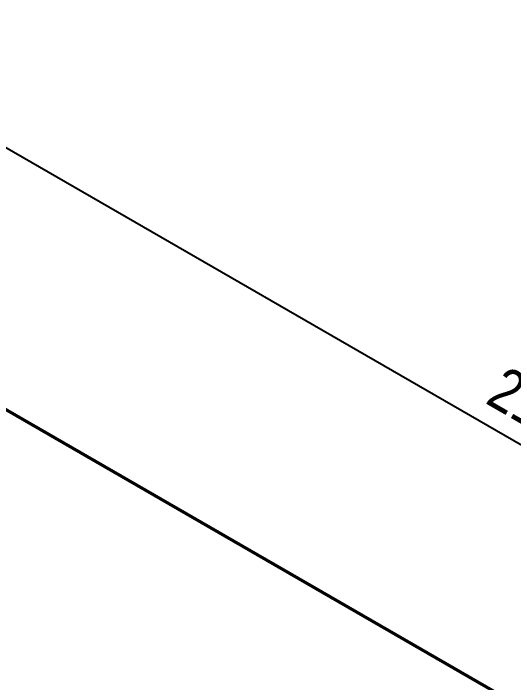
# Model space of a CAD drawing. Header units: millimetres. Extents: x 0 to 594, y 0 to 420.
# Drawn here: x 261.82 to 290.42, y 357.88 to 396.15 of the extents above; entities that cross this region are included whole.
import ezdxf

# ---------------------------------------------------------------- set-up
doc = ezdxf.new("R2010")
doc.units = ezdxf.units.MM
doc.header["$LTSCALE"] = 0.25
doc.layers.add('치수', color=1, linetype='Continuous')
doc.layers.add('파이프 작은 보어', color=30, linetype='Continuous', lineweight=50)
doc.styles.add('AdskIsoMetric', font='arial.ttf', dxfattribs={"width": 0.8, "height": 2.5})
doc.styles.add('AdskIsoMetric-30', font='arial.ttf', dxfattribs={"width": 0.8, "height": 2.5})
doc.dimstyles.new('AdskIsoMetric', dxfattribs={"dimtxt": 2.5, "dimasz": 2.5, "dimexe": 1, "dimexo": 2, "dimgap": 0.8, "dimtad": 1, "dimdec": 0, "dimrnd": 1, "dimzin": 0, "dimdsep": 46, "dimtxsty": 'AdskIsoMetric', "dimcen": 0, "dimclrt": 7, "dimadec": 0, "dimazin": 0, "dimtfac": 1, "dimtdec": 0, "dimtmove": 1, "dimatfit": 3, "dimfxl": 0, "dimfrac": 2, "dimtolj": 1, "dimtzin": 0, "dimarcsym": 0})

# ---------------------------------------------------------------- blocks, each defined once
blk = doc.blocks.new('*D24')
at = {"layer": 'Defpoints', "color": 0}
for p in [(250.1137575086776, 380.0001245054708), (333.9715476140345, 346.5848068140912), (333.9715476139971, 331.5848068140912)]:
    blk.add_point(p, dxfattribs=at)
at = {"layer": '치수', "color": 0, "lineweight": -2}
for p, q in [((250.1137575086833, 382.3095255822311), (250.1137575087178, 396.1548250438508)), ((252.2788210181712, 393.7501245054625), (331.8064841045781, 347.8348068140994)), ((333.9715476140029, 333.8942078908514), (333.9715476140373, 347.7395073524713))]:
    blk.add_line(p, q, dxfattribs=at)
at = {"layer": '치수', "color": 0}
for points in [[(252.4871543515059, 394.1109684237052), (252.0704876848365, 393.3892805872197), (250.1137575087149, 395.0001245054707)], [(332.0148174379128, 348.1956507323422), (331.5981507712434, 347.4739628958567), (333.9715476140345, 346.5848068140912)]]:
    blk.add_solid(points, dxfattribs=at)
at = {"layer": '치수', "color": 7, "insert": (292.0426525613373, 373.4093629278705), "char_height": 2.5, "attachment_point": 5, "rotation": 329.9999999997816, "style": 'AdskIsoMetric-30'}
blk.add_mtext('\\A1;2134', dxfattribs=at)

msp = doc.modelspace()

# ---------------------------------------------------------------- linework, layer by layer
at = {"layer": '파이프 작은 보어'}
msp.add_lwpolyline([(255.4170583675678, 376.9382623269703), (328.6682467551128, 334.646668992591)], dxfattribs=at)

# ---------------------------------------------------------------- dimensions: what is measured, and where the dimension line sits
at = {"layer": '치수'}
dim = msp.add_linear_dim(base=(333.9715476140345, 346.5848068140912), p1=(250.1137575086776, 380.0001245054708), p2=(333.9715476139971, 331.5848068140912), angle=329.9999999997816, text='2134', dimstyle='AdskIsoMetric', override={"dimtad": 0, "dimlfac": 22.0362501142279, "dimtxsty": 'AdskIsoMetric-30', "dimse1": 0, "dimse2": 0, "dimsd1": 0, "dimsd2": 0, "dimtmove": 1}, dxfattribs=at)
dim.commit()
dim.dimension.update_dxf_attribs({"geometry": '*D24', "text_midpoint": (292.0426525613373, 373.4093629278705), "dimtype": 160})

doc.saveas('drawing.dxf')
